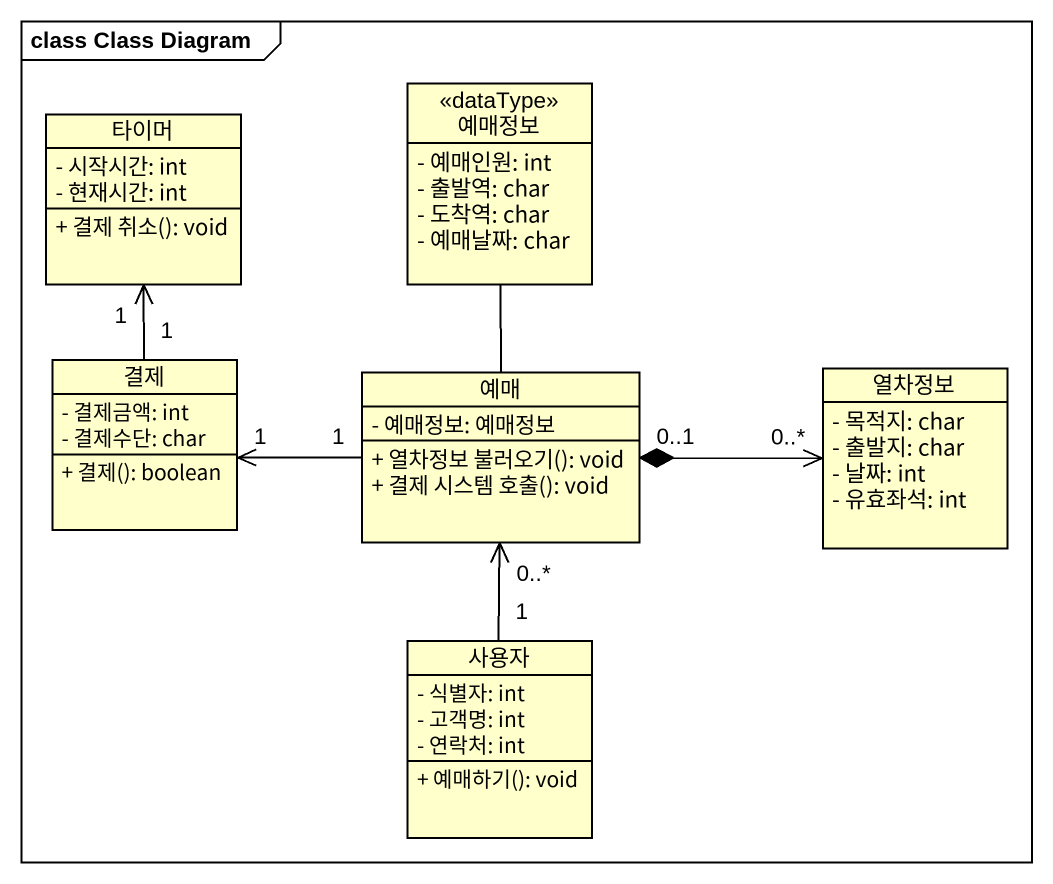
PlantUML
@startuml
mainframe class Class Diagram
hide circle
hide empty members
skinparam classAttributeIconSize 0
class 예매정보 <<dataType>> {
  - 예매인원: int
  - 출발역: char
  - 도착역: char
  - 예매날짜: char
}
class 타이머 {
  - 시작시간: int
  - 현재시간: int
  + 결제 취소(): void
}
class 결제 {
  - 결제금액: int
  - 결제수단: char
  + 결제(): boolean
}
abstract class 예매 {
  - 예매정보: 예매정보
  + 열차정보 불러오기(): void
  + 결제 시스템 호출(): void
}
class 열차정보 {
  - 목적지: char
  - 출발지: char
  - 날짜: int
  - 유효좌석: int
}
class 사용자 {
  - 식별자: int
  - 고객명: int
  - 연락처: int
  + 예매하기(): void
}
예매정보 -- 예매
결제 "1" -up-> "1" 타이머
예매 "1" -left-> "1" 결제
예매 "0..1" *-right-> "0..*" 열차정보
사용자 "1" -up-> "0..*" 예매
@enduml
